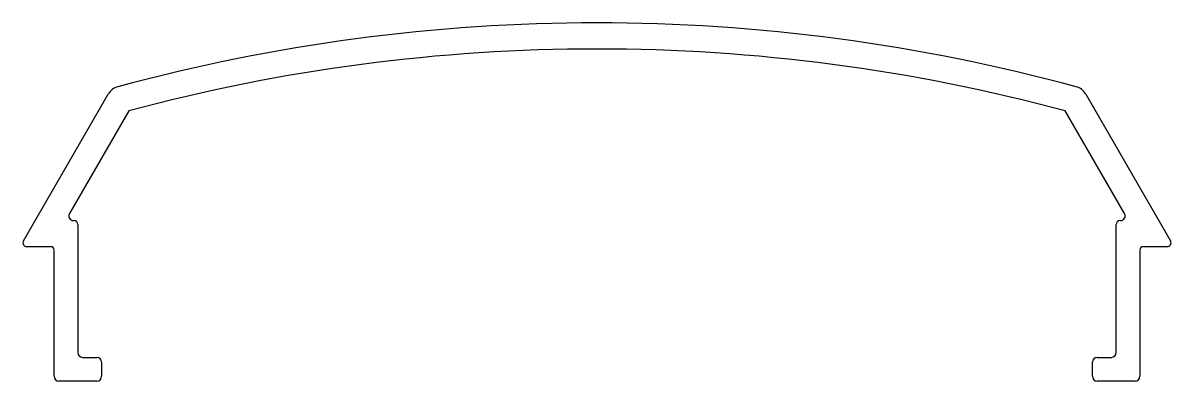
# Model space of a CAD drawing. Extents: x 2467 to 2539.6, y 1781.5 to 1804.2.
import ezdxf

# ---------------------------------------------------------------- set-up
doc = ezdxf.new("R2010")
doc.units = 0
doc.layers.get('0').update_dxf_attribs({"linetype": 'CONTINUOUS'})

msp = doc.modelspace()

# ---------------------------------------------------------------- linework, layer by layer
for p, q in [((2467.078, 1790.411), (2472.435, 1799.688)), ((2534.197, 1799.688), (2539.553, 1790.411)), ((2473.729, 1798.631), (2469.979, 1792.136)), ((2536.652, 1792.136), (2532.902, 1798.631)), ((2470.239, 1791.686), (2470.266, 1791.686)), ((2470.516, 1791.436), (2470.516, 1783.336)), ((2536.116, 1783.336), (2536.116, 1791.436)), ((2536.366, 1791.686), (2536.392, 1791.686)), ((2468.816, 1790.036), (2467.295, 1790.036)), ((2469.016, 1781.836), (2469.016, 1789.836)), ((2537.616, 1789.836), (2537.616, 1781.836)), ((2539.337, 1790.036), (2537.816, 1790.036)), ((2470.816, 1783.036), (2471.716, 1783.036)), ((2472.016, 1782.736), (2472.016, 1781.836)), ((2534.616, 1781.836), (2534.616, 1782.736)), ((2534.916, 1783.036), (2535.816, 1783.036)), ((2471.716, 1781.536), (2469.316, 1781.536)), ((2537.316, 1781.536), (2534.916, 1781.536))]:
    msp.add_line(p, q)
for centre, radius, start, end in [((2503.316, 1688.693), 115.5, 74.80275, 105.19725), ((2503.316, 1688.693), 113.85, 74.93743, 105.06257), ((2473.301, 1799.188), 1, 105.19725, 150), ((2533.331, 1799.188), 1, 30, 74.80275), ((2470.239, 1791.986), 0.3, 150, 270), ((2536.392, 1791.986), 0.3, 270, 30), ((2470.266, 1791.436), 0.25, 0, 90), ((2536.366, 1791.436), 0.25, 90, 180), ((2467.295, 1790.286), 0.25, 150, 270), ((2539.337, 1790.286), 0.25, 270, 30), ((2468.816, 1789.836), 0.2, 0, 90), ((2537.816, 1789.836), 0.2, 90, 180), ((2470.816, 1783.336), 0.3, 180, 270), ((2535.816, 1783.336), 0.3, 270, 0), ((2471.716, 1782.736), 0.3, 360, 90), ((2534.916, 1782.736), 0.3, 90, 180), ((2469.316, 1781.836), 0.3, 180, 270), ((2471.716, 1781.836), 0.3, 270, 0), ((2534.916, 1781.836), 0.3, 180, 270), ((2537.316, 1781.836), 0.3, 270, 0)]:
    msp.add_arc(centre, radius, start, end)

doc.saveas('drawing.dxf')
